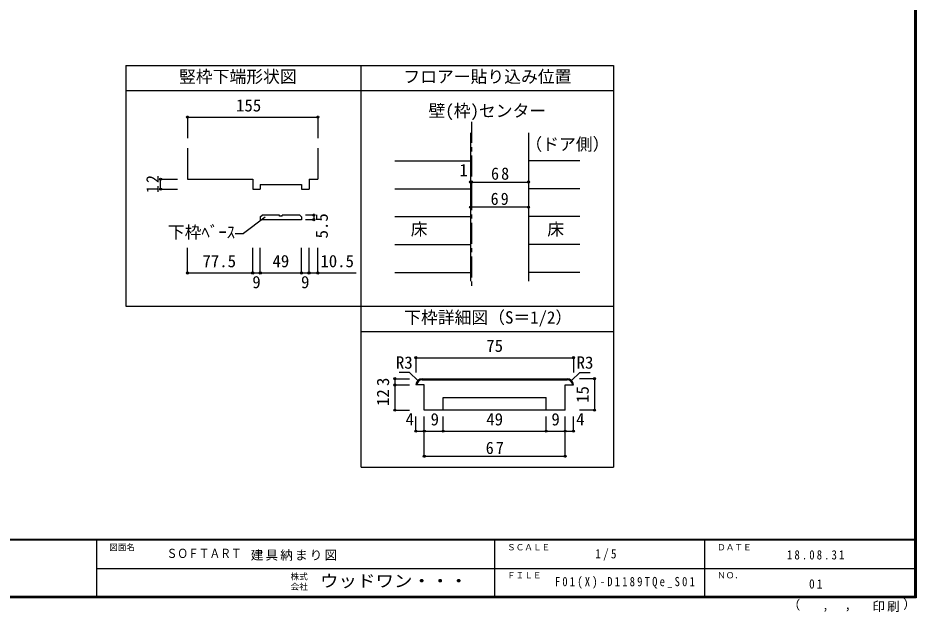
# Model space of a CAD drawing. Units: millimetres at full size, sheet at 1:5, with parts at other scales. Extents: x -973 to 977, y -718 to 696.
# Drawn here: x -92 to 977, y -718 to -11 of the extents above; entities that cross this region are included whole.
import ezdxf
from ezdxf.enums import TextEntityAlignment as Align

# ---------------------------------------------------------------- set-up
doc = ezdxf.new("R2010")
doc.units = ezdxf.units.MM
doc.header["$LTSCALE"] = 5
doc.header["$PDMODE"] = 32
doc.header["$PDSIZE"] = 2.5
doc.linetypes.add('CHAIN1', pattern=[8, 5, -1, 1, -1])
for name, color, linetype in [('0-1_通り芯', 4, 'CHAIN1'), ('0-3_仕上げ', 7, 'Continuous'), ('0-4_枠', 3, 'Continuous'), ('0-A_文字', 7, 'Continuous'), ('0-B_寸法', 7, 'Continuous'), ('1-4_枠', 3, 'Continuous'), ('1-B_寸法', 7, 'Continuous'), ('F-0_補助線', 7, 'Continuous'), ('F-1_枠', 6, 'Continuous'), ('F-A_文字', 7, 'Continuous')]:
    doc.layers.add(name, color=color, linetype=linetype)
doc.styles.add('HGP明朝B', font='')
doc.styles.add('ＭＳ ゴシック', font='')
doc.styles.get('HGP明朝B').set_extended_font_data('HGP明朝B')
doc.styles.get('ＭＳ ゴシック').set_extended_font_data('MS Gothic')

msp = doc.modelspace()

# ---------------------------------------------------------------- linework, layer by layer
at = {"layer": '0-1_通り芯'}
msp.add_line((447.629, -134.725), (447.629, -333.75), dxfattribs=at)
at = {"layer": '0-3_仕上げ', "color": 4}
for p, q in [((356.653, -180.801), (446.629, -180.801)), ((576.653, -180.801), (515.629, -180.801)), ((356.653, -214.103), (446.629, -214.103)), ((576.653, -214.103), (515.629, -214.103)), ((356.653, -247.404), (446.629, -247.404)), ((576.653, -247.404), (515.629, -247.404)), ((356.653, -280.706), (446.629, -280.706)), ((576.653, -280.706), (515.629, -280.706)), ((356.653, -314.007), (446.629, -314.007)), ((576.653, -314.007), (515.629, -314.007))]:
    msp.add_line(p, q, dxfattribs=at)
at = {"layer": '0-4_枠'}
for p, q in [((446.629, -147.5), (446.629, -324.007)), ((515.629, -147.5), (515.629, -324.007)), ((264.938, -165.826), (264.938, -202.786)), ((254.438, -202.786), (254.438, -214.786)), ((254.438, -202.786), (264.938, -202.786)), ((196.438, -209.086), (196.438, -214.786)), ((187.438, -214.786), (196.438, -214.786)), ((245.438, -214.786), (254.438, -214.786))]:
    msp.add_line(p, q, dxfattribs=at)
for points in [[(109.938, -165.826), (109.938, -202.786), (187.438, -202.786), (187.438, -214.786)], [(196.438, -209.086), (245.438, -209.086), (245.438, -214.786)]]:
    msp.add_lwpolyline(points, dxfattribs=at)
at = {"layer": '0-A_文字', "color": 3}
for p, q in [((36.653, -67.5), (36.653, -354.007)), ((36.653, -67.5), (316.653, -67.5)), ((316.653, -67.5), (616.653, -67.5)), ((316.653, -354.007), (316.653, -67.5)), ((616.653, -67.5), (616.653, -545.5)), ((316.653, -97.5), (36.653, -97.5)), ((616.653, -97.5), (316.653, -97.5)), ((316.653, -545.5), (316.653, -354.007)), ((316.653, -384.007), (616.653, -384.007)), ((316.653, -545.5), (616.653, -545.5))]:
    msp.add_line(p, q, dxfattribs=at)
at = {"layer": '0-A_文字'}
for p, q in [((196.438, -247.612), (198.56, -245.491)), ((219.438, -245.491), (198.56, -245.491)), ((222.438, -246.991), (222.438, -245.491)), ((243.317, -245.491), (222.438, -245.491)), ((243.317, -245.491), (245.438, -247.612)), ((202.093, -248.195), (176.293, -267.545)), ((196.438, -247.612), (196.438, -250.991)), ((245.438, -250.991), (196.438, -250.991)), ((245.438, -247.612), (245.438, -250.991)), ((166.448, -267.545), (176.293, -267.545))]:
    msp.add_line(p, q, dxfattribs=at)
msp.add_lwpolyline([(222.438, -246.991), (219.438, -246.991), (219.438, -245.491)], dxfattribs=at)
at = {"layer": '0-A_文字', "color": 3}
msp.add_lwpolyline([(36.653, -354.007), (316.653, -354.007), (616.653, -354.007)], dxfattribs=at)
at = {"layer": '0-B_寸法', "color": 4}
for p, q in [((109.938, -128.894), (109.938, -153.894)), ((446.629, -206.19), (447.629, -206.19)), ((446.629, -206.19), (446.629, -236.19)), ((447.629, -206.19), (447.629, -236.19)), ((447.629, -206.19), (515.629, -206.19)), ((77.881, -214.786), (97.881, -214.786)), ((260.191, -245.491), (250.191, -245.491)), ((260.191, -245.491), (260.191, -250.991)), ((515.629, -236.19), (446.629, -236.19)), ((260.191, -250.991), (250.191, -250.991)), ((109.938, -314.48), (109.938, -284.48)), ((187.438, -314.48), (187.438, -284.48)), ((196.438, -314.48), (196.438, -284.48)), ((245.438, -314.48), (245.438, -284.48)), ((254.438, -314.48), (254.438, -284.48)), ((264.938, -314.48), (264.938, -284.48)), ((310.449, -314.48), (109.938, -314.48))]:
    msp.add_line(p, q, dxfattribs=at)
for points in [[(109.938, -128.894), (264.938, -128.894), (264.938, -153.894)], [(77.881, -214.786), (77.881, -202.786), (97.881, -202.786)]]:
    msp.add_lwpolyline(points, dxfattribs=at)
at = {"layer": '0-B_寸法'}
for p in [(109.938, -128.894), (264.938, -128.894), (77.881, -202.786), (77.881, -214.786), (446.629, -206.19), (447.629, -206.19), (515.629, -206.19), (446.629, -236.19), (515.629, -236.19), (260.191, -245.491), (260.191, -250.991), (109.938, -314.48), (187.438, -314.48), (196.438, -314.48), (245.438, -314.48), (254.438, -314.48), (264.938, -314.48)]:
    msp.add_point(p, dxfattribs=at)
at = {"layer": '1-4_枠'}
for p, q in [((391.585, -447.688), (381.585, -447.688)), ((389.085, -440.188), (561.585, -440.188)), ((389.085, -441.438), (561.586, -441.438)), ((391.585, -477.688), (391.585, -447.688)), ((559.085, -447.688), (569.085, -447.688)), ((559.085, -477.688), (559.085, -447.688)), ((536.585, -477.688), (536.585, -462.688)), ((559.085, -477.688), (391.585, -477.688))]:
    msp.add_line(p, q, dxfattribs=at)
msp.add_lwpolyline([(414.085, -477.688), (414.085, -462.688), (536.585, -462.688)], dxfattribs=at)
for centre, radius, start, end in [((389.085, -447.688), 7.5, 90, 180), ((389.085, -447.688), 6.25, 90, 180), ((561.585, -447.688), 7.5, 0, 90), ((561.585, -447.688), 6.25, 0, 90)]:
    msp.add_arc(centre, radius, start, end, dxfattribs=at)
at = {"layer": '1-B_寸法', "color": 4}
for p, q in [((381.585, -415.188), (381.585, -432.688)), ((381.585, -415.188), (569.085, -415.188)), ((569.085, -415.188), (569.085, -432.688)), ((374.085, -432.688), (361.585, -432.688)), ((383.782, -442.385), (374.085, -432.688)), ((566.889, -442.385), (576.586, -432.688)), ((576.585, -432.688), (589.085, -432.688)), ((356.585, -440.188), (374.085, -440.188)), ((356.585, -447.688), (374.085, -447.688)), ((594.085, -440.188), (576.372, -440.188)), ((594.085, -440.188), (594.085, -477.688)), ((594.085, -477.688), (576.372, -477.688)), ((381.585, -502.688), (381.585, -485.188)), ((391.585, -502.688), (391.585, -485.188)), ((414.085, -502.688), (414.085, -485.188)), ((536.585, -502.688), (536.585, -485.188)), ((559.085, -502.688), (559.085, -485.188)), ((569.085, -502.688), (569.085, -485.188)), ((381.585, -502.688), (569.085, -502.688)), ((391.585, -532.501), (391.585, -504.055)), ((559.085, -532.501), (559.085, -504.055)), ((391.585, -532.501), (559.085, -532.501))]:
    msp.add_line(p, q, dxfattribs=at)
msp.add_lwpolyline([(356.585, -440.188), (356.585, -477.688), (374.085, -477.688)], dxfattribs=at)
at = {"layer": '1-B_寸法'}
for p in [(381.585, -415.188), (569.085, -415.188), (356.585, -440.188), (356.585, -447.688), (594.085, -440.188), (356.585, -477.688), (594.085, -477.688), (381.585, -502.688), (391.585, -502.688), (414.085, -502.688), (536.585, -502.688), (559.085, -502.688), (569.085, -502.688), (391.585, -532.501), (559.085, -532.501)]:
    msp.add_point(p, dxfattribs=at)
at = {"layer": 'F-1_枠'}
for p, q in [((974.986, 695.833), (974.986, -700.833)), ((975.82, 695.833), (975.82, -700.833)), ((976.653, 695.833), (976.653, -700.833)), ((976.653, -631.667), (-973.347, -631.667)), ((976.653, -632.5), (-973.347, -632.5)), ((1.653, -632.5), (1.653, -699.167)), ((474.986, -632.5), (474.986, -699.167)), ((724.986, -632.5), (724.986, -699.167)), ((1.653, -665.833), (974.986, -665.834)), ((976.653, -699.167), (-973.347, -699.167)), ((976.653, -700), (-973.347, -700)), ((976.653, -700.833), (-973.347, -700.833))]:
    msp.add_line(p, q, dxfattribs=at)

# ---------------------------------------------------------------- texts
at = {"layer": '0-A_文字', "style": 'ＭＳ ゴシック'}
for s, p in [('竪枠下端形状図', (99.778, -92.5)), ('フロアー貼り込み位置', (366.653, -92.5)), ('壁(枠)センター', (396.653, -133.091)), ('（ドア側）', (511.884, -172.895)), ('下枠ﾍﾞｰｽ', (86.448, -277.545)), ('床', (375.403, -274.055)), ('床', (537.903, -274.055)), ('下枠詳細図（S＝1/2）', (367.644, -379.007))]:
    msp.add_text(s, height=14.66, dxfattribs=at).set_placement(p, align=Align.BOTTOM_LEFT)
at = {"layer": '0-B_寸法', "style": 'ＭＳ ゴシック'}
for s, p in [('155', (167.628, -126.678)), ('1', (433.371, -203.69)), ('77.5', (127.688, -311.98)), ('49', (210.938, -311.98)), ('10.5', (267.976, -311.98)), ('9', (186.938, -336.98)), ('9', (244.938, -336.98))]:
    msp.add_text(s, height=14.66, dxfattribs=at).set_placement(p, align=Align.BOTTOM_LEFT)
msp.add_text('5.5', height=14.66, rotation=90, dxfattribs=at).set_placement((281.181, -273.289), align=Align.BOTTOM_LEFT)
at = {"layer": '0-B_寸法', "char_height": 14.66, "attachment_point": 7, "style": 'ＭＳ ゴシック'}
for s, insert in [('\\T1.27;\\W0.95;68', (471.004, -203.69)), ('\\T1.27;\\W0.95;69', (470.504, -233.69))]:
    msp.add_mtext(s, dxfattribs=dict(at, insert=insert))
at = {"layer": '0-B_寸法', "insert": (75.381, -219.426), "char_height": 14.66, "attachment_point": 7, "rotation": 90, "style": 'ＭＳ ゴシック'}
msp.add_mtext('\\T1.27;\\W0.95;12', dxfattribs=at)
at = {"layer": '1-B_寸法', "style": 'ＭＳ ゴシック'}
for s, p in [('75', (465.335, -412.688)), ('R3', (357.835, -432.688)), ('R3', (572.835, -432.688)), ('4', (369.298, -500.188)), ('9', (399.085, -500.188)), ('49', (465.335, -500.188)), ('9', (542.835, -500.188)), ('4', (572.273, -500.188))]:
    msp.add_text(s, height=14.66, dxfattribs=at).set_placement(p, align=Align.BOTTOM_LEFT)
for s, p in [('3', (354.085, -448.938)), ('12', (354.085, -472.688)), ('15', (591.585, -468.938))]:
    msp.add_text(s, height=14.66, rotation=90, dxfattribs=at).set_placement(p, align=Align.BOTTOM_LEFT)
at = {"layer": '1-B_寸法', "insert": (464.71, -530.001), "char_height": 14.66, "attachment_point": 7, "style": 'ＭＳ ゴシック'}
msp.add_mtext('\\T1.27;\\W0.95;67', dxfattribs=at)
at = {"layer": 'F-0_補助線', "style": 'HGP明朝B', "width": 0.85}
msp.add_text('ＳＯＦＴＡＲＴ', height=11, dxfattribs=at).set_placement((84.986, -656.798), align=Align.BOTTOM_LEFT)
at = {"layer": 'F-0_補助線', "insert": (185.035, -656.798), "char_height": 11, "attachment_point": 7, "style": 'ＭＳ ゴシック'}
msp.add_mtext('\\T1.17;建具納まり図', dxfattribs=at)
at = {"layer": 'F-A_文字', "style": 'ＭＳ ゴシック'}
for s, height, p in [('図面名', 7.331, (16.653, -646.667)), ('ＳＣＡＬＥ', 7.331, (489.986, -646.667)), ('ＤＡＴＥ', 7.331, (739.986, -646.667)), ('株式', 7.331, (232.486, -681.5)), ('ＦＩＬＥ', 7.331, (489.986, -680)), ('ＮＯ．', 7.331, (739.986, -680.001)), ('会社', 7.331, (232.486, -693.5)), ('（', 11, (823.992, -718.052)), ('）', 11, (961.387, -717.355)), (',', 11, (865.199, -718.052)), (',', 11, (891.686, -717.588))]:
    msp.add_text(s, height=height, dxfattribs=at).set_placement(p, align=Align.BOTTOM_LEFT)
at = {"layer": 'F-A_文字', "style": 'ＭＳ ゴシック', "width": 1.1}
msp.add_text('ウッドワン・・・', height=14.66, dxfattribs=at).set_placement((267.486, -692.5), align=Align.BOTTOM_LEFT)
at = {"layer": 'F-A_文字', "char_height": 11, "attachment_point": 7, "style": 'ＭＳ ゴシック'}
for s, insert in [('\\T1.38;\\W0.9;1/5', (594.986, -656.667)), ('\\T1.39;\\W0.85;18.08.31', (823.111, -655.417)), ('\\T1.4;\\W0.85;F01(X)-D1189TQe_S01', (546.861, -690.001)), ('\\T1.36;\\W0.9;01', (849.361, -690.001)), ('\\T1.17;印刷', (924.678, -717.82))]:
    msp.add_mtext(s, dxfattribs=dict(at, insert=insert))

doc.saveas('drawing.dxf')
